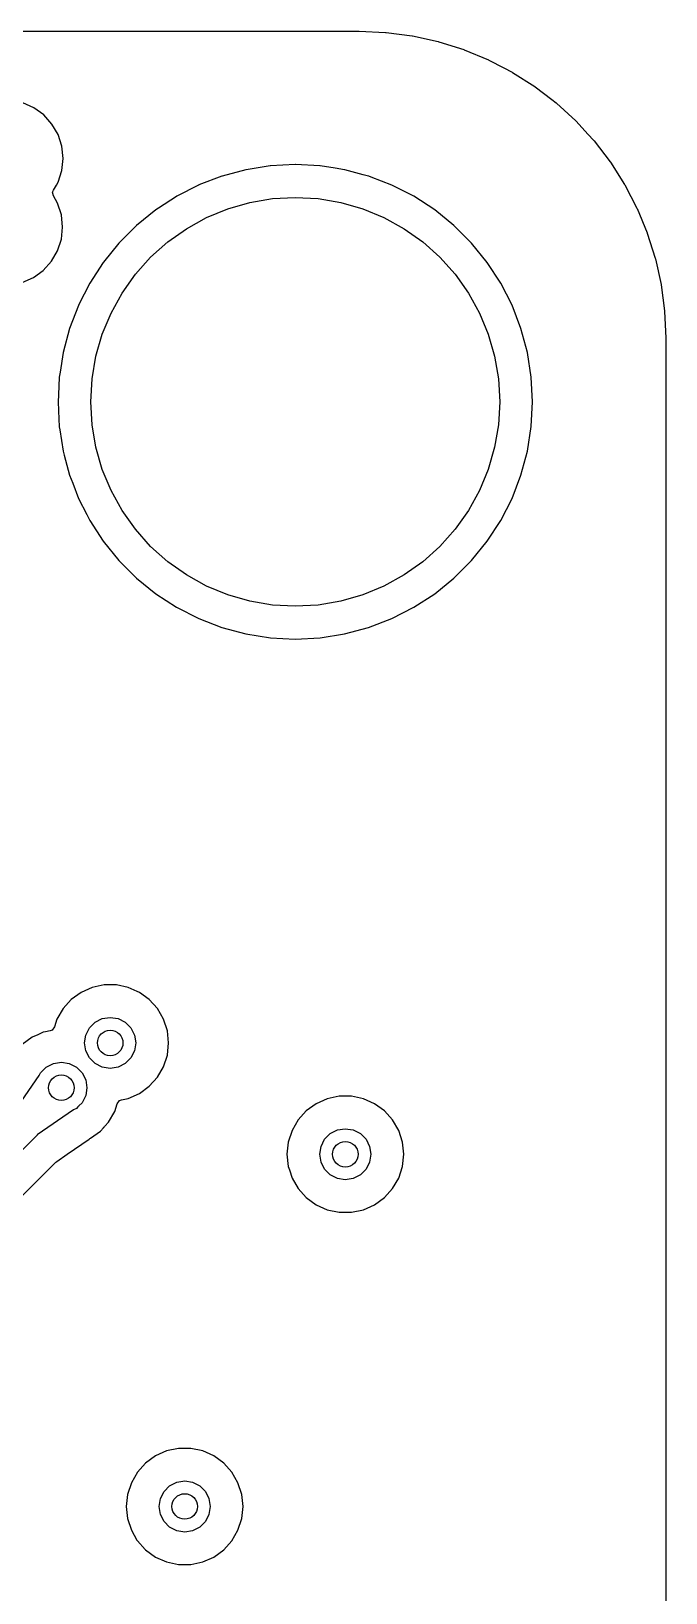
# Model space of a CAD drawing. Extents: x 106.8 to 191.4, y -142.2 to -57.6.
# Drawn here: x 181.43 to 191.36, y -82.05 to -57.61 of the extents above; entities that cross this region are included whole.
import ezdxf

# ---------------------------------------------------------------- set-up
doc = ezdxf.new("R2010")
doc.units = 0
doc.layers.add('BLACK', color=7, linetype='CONTINUOUS')

msp = doc.modelspace()

# ---------------------------------------------------------------- linework, layer by layer
at = {"layer": 'BLACK', "linetype": 'CONTINUOUS'}
for p, q in [((151.088, -57.6091), (186.522, -57.6091)), ((186.522, -57.6091), (186.56, -57.6091)), ((186.56, -57.6091), (186.564, -57.6092)), ((186.564, -57.6092), (186.977, -57.6272)), ((186.977, -57.6272), (186.984, -57.6279)), ((186.984, -57.6279), (187.392, -57.6815)), ((187.392, -57.6815), (187.399, -57.6828)), ((187.399, -57.6828), (187.801, -57.7718)), ((187.801, -57.7718), (187.808, -57.7738)), ((187.808, -57.7738), (188.2, -57.8974)), ((188.2, -57.8974), (188.207, -57.9)), ((188.207, -57.9), (188.587, -58.0573)), ((188.587, -58.0573), (188.594, -58.0605)), ((188.594, -58.0605), (188.829, -58.1832)), ((188.829, -58.1832), (188.958, -58.2503)), ((188.958, -58.2503), (188.965, -58.2542)), ((188.965, -58.2542), (189.312, -58.475)), ((189.312, -58.475), (189.318, -58.4794)), ((189.318, -58.4794), (189.578, -58.6788)), ((181.472, -58.8075), (181.297, -58.7298)), ((181.626, -58.9197), (181.472, -58.8075)), ((189.578, -58.6788), (189.644, -58.7296)), ((189.644, -58.7296), (189.65, -58.7346)), ((189.65, -58.7346), (189.953, -59.0123)), ((181.754, -59.0617), (181.626, -58.9197)), ((181.85, -59.227), (181.754, -59.0617)), ((189.953, -59.0123), (189.958, -59.0177)), ((189.958, -59.0177), (190.143, -59.2195)), ((181.909, -59.4087), (181.85, -59.227)), ((190.143, -59.2195), (190.236, -59.3207)), ((190.236, -59.3207), (190.241, -59.3266)), ((190.241, -59.3266), (190.491, -59.6527)), ((181.929, -59.5986), (181.909, -59.4087)), ((181.909, -59.7885), (181.929, -59.5986)), ((181.85, -59.9702), (181.909, -59.7885)), ((184.788, -59.7768), (184.417, -59.8762)), ((184.79, -59.7762), (184.788, -59.7768)), ((184.788, -59.7768), (184.788, -59.7768)), ((184.792, -59.7758), (184.79, -59.7762)), ((185.172, -59.7157), (184.792, -59.7758)), ((184.792, -59.7758), (184.792, -59.7758)), ((185.174, -59.7154), (185.172, -59.7157)), ((185.172, -59.7157), (185.172, -59.7157)), ((185.176, -59.7152), (185.174, -59.7154)), ((185.56, -59.6951), (185.176, -59.7152)), ((185.176, -59.7152), (185.176, -59.7152)), ((185.562, -59.695), (185.56, -59.6951)), ((185.564, -59.6951), (185.562, -59.695)), ((185.948, -59.7152), (185.564, -59.6951)), ((185.95, -59.7154), (185.948, -59.7152)), ((185.948, -59.7152), (185.948, -59.7152)), ((185.953, -59.7157), (185.95, -59.7154)), ((186.186, -59.7527), (185.953, -59.7157)), ((185.953, -59.7157), (185.953, -59.7157)), ((186.334, -59.7762), (186.186, -59.7527)), ((186.336, -59.7768), (186.334, -59.7762)), ((186.625, -59.854), (186.336, -59.7768)), ((186.336, -59.7768), (186.336, -59.7768)), ((186.71, -59.8768), (186.625, -59.854)), ((190.491, -59.6527), (190.496, -59.659)), ((190.496, -59.659), (190.717, -60.0056)), ((181.765, -60.1268), (181.776, -60.0981)), ((181.776, -60.0981), (181.823, -60.0171)), ((181.823, -60.0171), (181.85, -59.9702)), ((184.05, -60.0171), (183.707, -60.1915)), ((184.052, -60.0161), (184.05, -60.0171)), ((184.05, -60.0171), (184.05, -60.0171)), ((184.054, -60.0152), (184.052, -60.0161)), ((184.412, -59.8776), (184.054, -60.0152)), ((184.054, -60.0152), (184.054, -60.0152)), ((184.415, -59.8768), (184.412, -59.8776)), ((184.412, -59.8776), (184.412, -59.8776)), ((184.417, -59.8762), (184.415, -59.8768)), ((184.417, -59.8762), (184.417, -59.8762)), ((186.712, -59.8776), (186.71, -59.8768)), ((186.751, -59.8927), (186.712, -59.8776)), ((186.712, -59.8776), (186.712, -59.8776)), ((187.073, -60.0161), (186.751, -59.8927)), ((187.075, -60.0171), (187.073, -60.0161)), ((187.417, -60.1915), (187.075, -60.0171)), ((187.075, -60.0171), (187.075, -60.0171)), ((190.717, -60.0056), (190.72, -60.0123)), ((190.72, -60.0123), (190.91, -60.3768)), ((181.776, -60.186), (181.765, -60.1268)), ((181.842, -60.3012), (181.776, -60.186)), ((181.901, -60.4829), (181.842, -60.3012)), ((183.703, -60.1938), (183.422, -60.3768)), ((183.705, -60.1925), (183.703, -60.1938)), ((183.703, -60.1938), (183.703, -60.1938)), ((183.707, -60.1915), (183.705, -60.1925)), ((183.707, -60.1915), (183.707, -60.1915)), ((184.505, -60.3882), (184.85, -60.2888)), ((184.85, -60.2888), (185.204, -60.2287)), ((185.204, -60.2287), (185.562, -60.2086)), ((185.562, -60.2086), (185.92, -60.2287)), ((185.92, -60.2287), (186.274, -60.2888)), ((186.274, -60.2888), (186.619, -60.3882)), ((187.419, -60.1925), (187.417, -60.1915)), ((187.417, -60.1915), (187.417, -60.1915)), ((187.745, -60.4042), (187.419, -60.1925)), ((181.921, -60.6728), (181.901, -60.4829)), ((183.378, -60.4057), (183.079, -60.6474)), ((183.379, -60.4042), (183.378, -60.4057)), ((183.378, -60.4057), (183.378, -60.4057)), ((183.422, -60.3768), (183.379, -60.4042)), ((183.86, -60.6991), (184.174, -60.5255)), ((184.174, -60.5255), (184.505, -60.3882)), ((186.619, -60.3882), (186.951, -60.5255)), ((186.951, -60.5255), (187.265, -60.6991)), ((188.047, -60.6489), (187.745, -60.4042)), ((190.91, -60.3768), (190.913, -60.3838)), ((190.913, -60.3838), (191.071, -60.7635)), ((181.901, -60.8627), (181.921, -60.6728)), ((183.076, -60.6505), (182.804, -60.9221)), ((183.077, -60.6489), (183.076, -60.6505)), ((183.076, -60.6505), (183.076, -60.6505)), ((183.079, -60.6474), (183.077, -60.6489)), ((183.079, -60.6474), (183.079, -60.6474)), ((183.567, -60.9067), (183.86, -60.6991)), ((187.265, -60.6991), (187.557, -60.9067)), ((188.322, -60.9237), (188.047, -60.6489)), ((191.071, -60.7635), (191.073, -60.7707)), ((191.073, -60.7707), (191.197, -61.1627)), ((181.747, -61.2097), (181.842, -61.0444)), ((181.842, -61.0444), (181.901, -60.8627)), ((182.801, -60.9255), (182.559, -61.224)), ((182.802, -60.9237), (182.801, -60.9255)), ((182.801, -60.9255), (182.801, -60.9255)), ((182.804, -60.9221), (182.802, -60.9237)), ((182.804, -60.9221), (182.804, -60.9221)), ((183.299, -61.1459), (183.567, -60.9067)), ((187.557, -60.9067), (187.825, -61.1459)), ((188.566, -61.2258), (188.322, -60.9237)), ((181.619, -61.3517), (181.747, -61.2097)), ((182.556, -61.2277), (182.347, -61.5499)), ((182.558, -61.2258), (182.556, -61.2277)), ((182.556, -61.2277), (182.556, -61.2277)), ((182.559, -61.224), (182.558, -61.2258)), ((182.559, -61.224), (182.559, -61.224)), ((183.06, -61.4134), (183.299, -61.1459)), ((187.825, -61.1459), (188.064, -61.4134)), ((188.778, -61.5518), (188.566, -61.2258)), ((191.197, -61.1627), (191.199, -61.1702)), ((191.199, -61.1702), (191.288, -61.5714)), ((181.29, -61.5416), (181.465, -61.4639)), ((181.465, -61.4639), (181.619, -61.3517)), ((182.345, -61.5539), (182.171, -61.8961)), ((182.346, -61.5518), (182.345, -61.5538)), ((182.345, -61.5538), (182.345, -61.5539)), ((182.347, -61.5499), (182.346, -61.5518)), ((182.347, -61.5499), (182.347, -61.5499)), ((182.853, -61.7061), (183.06, -61.4134)), ((188.064, -61.4134), (188.272, -61.7061)), ((188.955, -61.8981), (188.778, -61.5518)), ((191.288, -61.5714), (191.289, -61.579)), ((191.289, -61.579), (191.343, -61.9865)), ((182.679, -62.0202), (182.853, -61.7061)), ((188.272, -61.7061), (188.445, -62.0202)), ((182.169, -61.9003), (182.031, -62.2589)), ((182.17, -61.8981), (182.169, -61.9003)), ((182.169, -61.9003), (182.169, -61.9003)), ((182.171, -61.8961), (182.17, -61.8981)), ((182.171, -61.8961), (182.171, -61.8961)), ((182.542, -62.3517), (182.679, -62.0202)), ((188.445, -62.0202), (188.583, -62.3517)), ((189.094, -62.261), (188.955, -61.8981)), ((191.343, -61.9865), (191.344, -61.9941)), ((191.344, -61.9941), (191.362, -62.4067)), ((182.03, -62.2633), (181.93, -62.6343)), ((182.031, -62.2589), (182.03, -62.261)), ((182.03, -62.261), (182.03, -62.2633)), ((182.03, -62.2633), (182.03, -62.2633)), ((182.031, -62.2589), (182.031, -62.2589)), ((189.195, -62.6365), (189.094, -62.261)), ((182.442, -62.6965), (182.542, -62.3517)), ((188.583, -62.3517), (188.682, -62.6965)), ((191.362, -62.4067), (191.362, -62.4105)), ((191.362, -62.4105), (191.362, -137.407)), ((181.929, -62.6388), (181.881, -62.9429)), ((181.93, -62.6365), (181.929, -62.6388)), ((181.929, -62.6388), (181.929, -62.6388)), ((181.93, -62.6343), (181.93, -62.6343)), ((181.93, -62.6343), (181.93, -62.6365)), ((182.382, -63.0503), (182.442, -62.6965)), ((188.682, -62.6965), (188.742, -63.0503)), ((189.255, -63.0204), (189.195, -62.6365)), ((181.869, -63.0227), (181.854, -63.2975)), ((181.881, -62.9429), (181.869, -63.0204)), ((181.869, -63.0204), (181.869, -63.0227)), ((181.869, -63.0227), (181.869, -63.0227)), ((189.276, -63.4086), (189.255, -63.0204)), ((182.362, -63.4086), (182.382, -63.0503)), ((188.742, -63.0503), (188.762, -63.4086)), ((181.854, -63.2975), (181.849, -63.4086)), ((181.849, -63.4086), (181.849, -63.4109)), ((181.849, -63.4109), (181.863, -63.6807)), ((182.382, -63.7669), (182.362, -63.4086)), ((188.762, -63.4086), (188.742, -63.7669)), ((189.255, -63.7968), (189.276, -63.4086)), ((181.863, -63.6807), (181.869, -63.7968)), ((182.442, -64.1207), (182.382, -63.7669)), ((188.742, -63.7669), (188.682, -64.1207)), ((181.869, -63.7968), (181.869, -63.799)), ((181.869, -63.799), (181.869, -63.799)), ((181.869, -63.799), (181.877, -63.8463)), ((181.877, -63.8463), (181.93, -64.1807)), ((189.195, -64.1807), (189.255, -63.7968)), ((181.93, -64.1807), (181.93, -64.1829)), ((181.93, -64.1829), (181.93, -64.1829)), ((181.93, -64.1829), (181.946, -64.241)), ((181.946, -64.241), (182.03, -64.5562)), ((182.542, -64.4655), (182.442, -64.1207)), ((188.682, -64.1207), (188.583, -64.4655)), ((189.094, -64.5562), (189.195, -64.1807)), ((182.679, -64.797), (182.542, -64.4655)), ((188.583, -64.4655), (188.445, -64.797)), ((182.03, -64.5562), (182.031, -64.5583)), ((182.031, -64.5583), (182.031, -64.5583)), ((182.031, -64.5583), (182.079, -64.6836)), ((182.079, -64.6836), (182.17, -64.9191)), ((188.955, -64.9191), (189.094, -64.5562)), ((182.17, -64.9191), (182.171, -64.9211)), ((182.171, -64.9211), (182.171, -64.9211)), ((182.171, -64.9211), (182.298, -65.1702)), ((182.853, -65.1111), (182.679, -64.797)), ((188.445, -64.797), (188.272, -65.1111)), ((188.778, -65.2654), (188.955, -64.9191)), ((182.298, -65.1702), (182.346, -65.2654)), ((183.06, -65.4038), (182.853, -65.1111)), ((188.272, -65.1111), (188.064, -65.4038)), ((182.346, -65.2654), (182.558, -65.5914)), ((183.299, -65.6713), (183.06, -65.4038)), ((188.064, -65.4038), (187.825, -65.6713)), ((188.566, -65.5914), (188.778, -65.2654)), ((182.558, -65.5914), (182.802, -65.8935)), ((183.567, -65.9105), (183.299, -65.6713)), ((187.825, -65.6713), (187.557, -65.9105)), ((188.322, -65.8935), (188.566, -65.5914)), ((182.802, -65.8935), (183.077, -66.1683)), ((183.86, -66.1181), (183.567, -65.9105)), ((187.557, -65.9105), (187.265, -66.1181)), ((188.047, -66.1683), (188.322, -65.8935)), ((183.077, -66.1683), (183.379, -66.413)), ((184.174, -66.2917), (183.86, -66.1181)), ((187.265, -66.1181), (186.951, -66.2917)), ((187.745, -66.413), (188.047, -66.1683)), ((183.379, -66.413), (183.705, -66.6247)), ((184.505, -66.429), (184.174, -66.2917)), ((184.85, -66.5284), (184.505, -66.429)), ((186.619, -66.429), (186.274, -66.5284)), ((186.951, -66.2917), (186.619, -66.429)), ((187.419, -66.6247), (187.745, -66.413)), ((183.705, -66.6247), (184.052, -66.8011)), ((185.204, -66.5885), (184.85, -66.5284)), ((185.562, -66.6086), (185.204, -66.5885)), ((185.92, -66.5885), (185.562, -66.6086)), ((186.274, -66.5284), (185.92, -66.5885)), ((187.073, -66.8011), (187.419, -66.6247)), ((184.052, -66.8011), (184.415, -66.9404)), ((184.415, -66.9404), (184.79, -67.041)), ((186.334, -67.041), (186.71, -66.9404)), ((186.71, -66.9404), (187.073, -66.8011)), ((184.79, -67.041), (185.174, -67.1018)), ((185.174, -67.1018), (185.562, -67.1222)), ((185.562, -67.1222), (185.95, -67.1018)), ((185.95, -67.1018), (186.334, -67.041)), ((182.384, -72.5728), (182.209, -72.6505)), ((182.571, -72.5331), (182.384, -72.5728)), ((182.762, -72.5331), (182.571, -72.5331)), ((182.948, -72.5728), (182.762, -72.5331)), ((183.088, -72.635), (182.948, -72.5728)), ((182.055, -72.7627), (181.927, -72.9047)), ((182.209, -72.6505), (182.055, -72.7627)), ((183.123, -72.6505), (183.088, -72.635)), ((183.277, -72.7627), (183.123, -72.6505)), ((183.405, -72.9047), (183.277, -72.7627)), ((181.927, -72.9047), (181.832, -73.07)), ((182.431, -73.118), (182.542, -73.0612)), ((182.542, -73.0612), (182.666, -73.0416)), ((182.666, -73.0416), (182.79, -73.0612)), ((182.79, -73.0612), (182.901, -73.118)), ((183.501, -73.07), (183.405, -72.9047)), ((181.619, -73.2738), (181.532, -73.3126)), ((181.654, -73.2663), (181.619, -73.2738)), ((181.727, -73.2509), (181.654, -73.2663)), ((181.755, -73.2395), (181.727, -73.2509)), ((181.792, -73.1921), (181.755, -73.2395)), ((181.832, -73.07), (181.792, -73.1921)), ((182.286, -73.318), (182.342, -73.2065)), ((182.342, -73.2065), (182.431, -73.118)), ((182.901, -73.118), (182.99, -73.2065)), ((182.99, -73.2065), (183.047, -73.318)), ((183.56, -73.2517), (183.501, -73.07)), ((183.58, -73.4416), (183.56, -73.2517)), ((181.444, -73.3515), (181.29, -73.4637)), ((181.532, -73.3126), (181.444, -73.3515)), ((182.266, -73.4416), (182.286, -73.318)), ((182.286, -73.5652), (182.266, -73.4416)), ((183.047, -73.318), (183.066, -73.4416)), ((183.066, -73.4416), (183.047, -73.5652)), ((183.56, -73.6315), (183.58, -73.4416)), ((181.666, -73.819), (181.777, -73.7622)), ((181.777, -73.7622), (181.901, -73.7426)), ((181.901, -73.7426), (182.025, -73.7622)), ((182.025, -73.7622), (182.136, -73.819)), ((182.342, -73.6767), (182.286, -73.5652)), ((182.431, -73.7652), (182.342, -73.6767)), ((182.542, -73.822), (182.431, -73.7652)), ((182.901, -73.7652), (182.79, -73.822)), ((182.99, -73.6767), (182.901, -73.7652)), ((183.047, -73.5652), (182.99, -73.6767)), ((183.501, -73.8132), (183.56, -73.6315)), ((181.161, -74.5207), (181.556, -73.9502)), ((181.556, -73.9502), (181.577, -73.9075)), ((181.577, -73.9075), (181.603, -73.8823)), ((181.603, -73.8823), (181.61, -73.8713)), ((181.61, -73.8713), (181.618, -73.8664)), ((181.618, -73.8665), (181.666, -73.819)), ((181.618, -73.8664), (181.618, -73.8665)), ((182.136, -73.819), (182.225, -73.9075)), ((182.225, -73.9075), (182.282, -74.019)), ((182.282, -74.019), (182.301, -74.1426)), ((182.666, -73.8416), (182.542, -73.822)), ((182.79, -73.822), (182.666, -73.8416)), ((183.277, -74.1205), (183.405, -73.9785)), ((183.405, -73.9785), (183.501, -73.8132)), ((182.282, -74.2662), (182.225, -74.3777)), ((182.301, -74.1426), (182.282, -74.2662)), ((182.948, -74.3104), (183.123, -74.2327)), ((183.123, -74.2327), (183.277, -74.1205)), ((186.251, -74.2755), (186.064, -74.3152)), ((186.442, -74.2755), (186.251, -74.2755)), ((186.628, -74.3152), (186.442, -74.2755)), ((182.093, -74.488), (181.523, -74.8823)), ((182.136, -74.4662), (182.093, -74.488)), ((182.161, -74.441), (182.136, -74.4662)), ((182.172, -74.4334), (182.161, -74.441)), ((182.174, -74.4321), (182.172, -74.4334)), ((182.177, -74.4258), (182.174, -74.4321)), ((182.225, -74.3777), (182.177, -74.4258)), ((182.64, -74.6795), (182.736, -74.5142)), ((182.736, -74.5142), (182.775, -74.3921)), ((182.775, -74.3921), (182.812, -74.3447)), ((182.812, -74.3447), (182.841, -74.3333)), ((182.841, -74.3333), (182.948, -74.3104)), ((185.735, -74.5051), (185.607, -74.6471)), ((185.889, -74.3929), (185.735, -74.5051)), ((186.064, -74.3152), (185.889, -74.3929)), ((186.803, -74.3929), (186.628, -74.3152)), ((186.628, -74.3152), (186.628, -74.3152)), ((186.957, -74.5051), (186.803, -74.3929)), ((187.085, -74.6471), (186.957, -74.5051)), ((182.512, -74.8215), (182.559, -74.7695)), ((182.559, -74.7695), (182.562, -74.7666)), ((182.562, -74.7666), (182.573, -74.7553)), ((182.573, -74.7553), (182.575, -74.7532)), ((182.573, -74.7553), (182.573, -74.7553)), ((182.575, -74.7532), (182.581, -74.7453)), ((182.581, -74.7453), (182.64, -74.6795)), ((185.607, -74.6471), (185.512, -74.8124)), ((187.181, -74.8124), (187.085, -74.6471)), ((181.52, -74.883), (180.684, -75.7192)), ((181.523, -74.8823), (181.52, -74.883)), ((181.99, -75.184), (182.334, -74.946)), ((182.334, -74.946), (182.348, -74.9381)), ((182.348, -74.9381), (182.358, -74.9337)), ((182.358, -74.9337), (182.512, -74.8215)), ((185.453, -74.9941), (185.433, -75.184)), ((185.512, -74.8124), (185.453, -74.9941)), ((185.966, -75.0604), (186.022, -74.9489)), ((186.022, -74.9489), (186.111, -74.8604)), ((186.111, -74.8604), (186.222, -74.8036)), ((186.222, -74.8036), (186.346, -74.784)), ((186.346, -74.784), (186.47, -74.8036)), ((186.47, -74.8036), (186.581, -74.8604)), ((186.581, -74.8604), (186.67, -74.9489)), ((186.67, -74.9489), (186.727, -75.0604)), ((187.24, -74.9941), (187.181, -74.8124)), ((187.26, -75.184), (187.24, -74.9941)), ((181.829, -75.2952), (181.99, -75.184)), ((185.433, -75.184), (185.453, -75.3739)), ((185.946, -75.184), (185.966, -75.0604)), ((185.966, -75.3076), (185.946, -75.184)), ((186.727, -75.0604), (186.746, -75.184)), ((186.746, -75.184), (186.727, -75.3076)), ((187.24, -75.3739), (187.26, -75.184)), ((181.052, -76.0701), (181.817, -75.3053)), ((181.817, -75.3053), (181.829, -75.2952)), ((185.453, -75.3739), (185.471, -75.4296)), ((185.471, -75.4296), (185.512, -75.5556)), ((186.022, -75.4191), (185.966, -75.3076)), ((186.111, -75.5076), (186.022, -75.4191)), ((186.222, -75.5644), (186.111, -75.5076)), ((186.581, -75.5076), (186.47, -75.5644)), ((186.67, -75.4191), (186.581, -75.5076)), ((186.727, -75.3076), (186.67, -75.4191)), ((187.181, -75.5556), (187.24, -75.3739)), ((185.512, -75.5556), (185.607, -75.7209)), ((185.607, -75.7209), (185.735, -75.8629)), ((186.346, -75.584), (186.222, -75.5644)), ((186.47, -75.5644), (186.346, -75.584)), ((186.957, -75.8629), (187.085, -75.7209)), ((187.085, -75.7209), (187.181, -75.5556)), ((185.735, -75.8629), (185.889, -75.9751)), ((185.889, -75.9751), (186.064, -76.0528)), ((186.628, -76.0528), (186.803, -75.9751)), ((186.803, -75.9751), (186.957, -75.8629)), ((186.064, -76.0528), (186.251, -76.0925)), ((186.251, -76.0925), (186.442, -76.0925)), ((186.442, -76.0925), (186.628, -76.0528)), ((183.375, -79.9047), (183.22, -80.0169)), ((183.549, -79.827), (183.375, -79.9047)), ((183.736, -79.7873), (183.549, -79.827)), ((183.927, -79.7873), (183.736, -79.7873)), ((184.114, -79.827), (183.927, -79.7873)), ((184.288, -79.9047), (184.114, -79.827)), ((184.114, -79.827), (184.114, -79.827)), ((184.443, -80.0169), (184.288, -79.9047)), ((183.22, -80.0169), (183.092, -80.1589)), ((184.571, -80.1589), (184.443, -80.0169)), ((182.997, -80.3242), (182.938, -80.5059)), ((183.092, -80.1589), (182.997, -80.3242)), ((183.508, -80.4607), (183.596, -80.3722)), ((183.596, -80.3722), (183.708, -80.3154)), ((183.708, -80.3154), (183.832, -80.2958)), ((183.832, -80.2958), (183.955, -80.3154)), ((183.955, -80.3154), (184.067, -80.3722)), ((184.067, -80.3722), (184.155, -80.4607)), ((184.666, -80.3242), (184.571, -80.1589)), ((184.725, -80.5059), (184.666, -80.3242)), ((182.938, -80.5059), (182.923, -80.6487)), ((183.431, -80.6958), (183.451, -80.5722)), ((183.451, -80.5722), (183.508, -80.4607)), ((184.155, -80.4607), (184.212, -80.5722)), ((184.212, -80.5722), (184.231, -80.6958)), ((184.745, -80.6958), (184.725, -80.5059)), ((182.923, -80.6487), (182.918, -80.6958)), ((182.918, -80.6958), (182.938, -80.8857)), ((182.938, -80.8857), (182.997, -81.0674)), ((183.451, -80.8194), (183.431, -80.6958)), ((183.508, -80.9309), (183.451, -80.8194)), ((184.212, -80.8194), (184.155, -80.9309)), ((184.231, -80.6958), (184.212, -80.8194)), ((184.666, -81.0674), (184.725, -80.8857)), ((184.725, -80.8857), (184.745, -80.6958)), ((182.997, -81.0674), (183.085, -81.2206)), ((183.596, -81.0194), (183.508, -80.9309)), ((183.708, -81.0762), (183.596, -81.0194)), ((183.832, -81.0958), (183.708, -81.0762)), ((183.955, -81.0762), (183.832, -81.0958)), ((184.067, -81.0194), (183.955, -81.0762)), ((184.155, -80.9309), (184.067, -81.0194)), ((184.571, -81.2327), (184.666, -81.0674)), ((183.085, -81.2206), (183.092, -81.2327)), ((183.092, -81.2327), (183.214, -81.3676)), ((183.214, -81.3676), (183.22, -81.3747)), ((183.22, -81.3747), (183.375, -81.4869)), ((184.288, -81.4869), (184.443, -81.3747)), ((184.443, -81.3747), (184.571, -81.2327)), ((183.375, -81.4869), (183.549, -81.5646)), ((183.549, -81.5646), (183.736, -81.6043)), ((183.736, -81.6043), (183.927, -81.6043)), ((183.927, -81.6043), (184.114, -81.5646)), ((184.114, -81.5646), (184.288, -81.4869))]:
    msp.add_line(p, q, dxfattribs=at)
at = {"layer": 'BLACK'}
for centre in [(182.666, -73.4416), (181.901, -74.1426), (186.346, -75.184), (183.832, -80.6958)]:
    msp.add_circle(centre, 0.2, dxfattribs=at)

doc.saveas('drawing.dxf')
